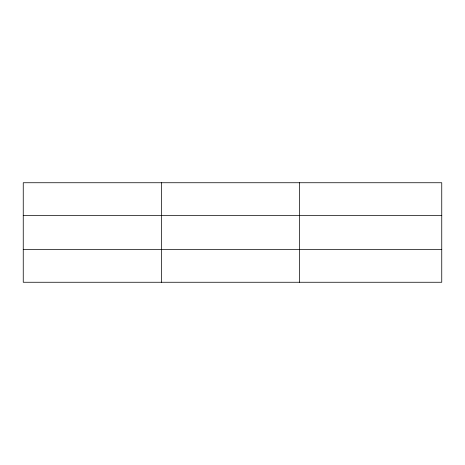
<?xml version="1.0" encoding="UTF-8"?>
<svg xmlns="http://www.w3.org/2000/svg" width="465" height="465" viewBox="0 0 465 465"><rect width="100%" height="100%" fill="white"/><g stroke="black" fill="none" stroke-linecap="round" stroke-linejoin="round"><path stroke-width="0.7" d="M161.355 282.261L161.355 182.739M299.46 282.261L299.46 182.739M441.75 249.42L441.75 282.261L23.25 282.261L23.25 182.739L441.75 182.739L441.75 249.42L23.25 249.42M23.25 215.58L441.75 215.58"/></g></svg>
